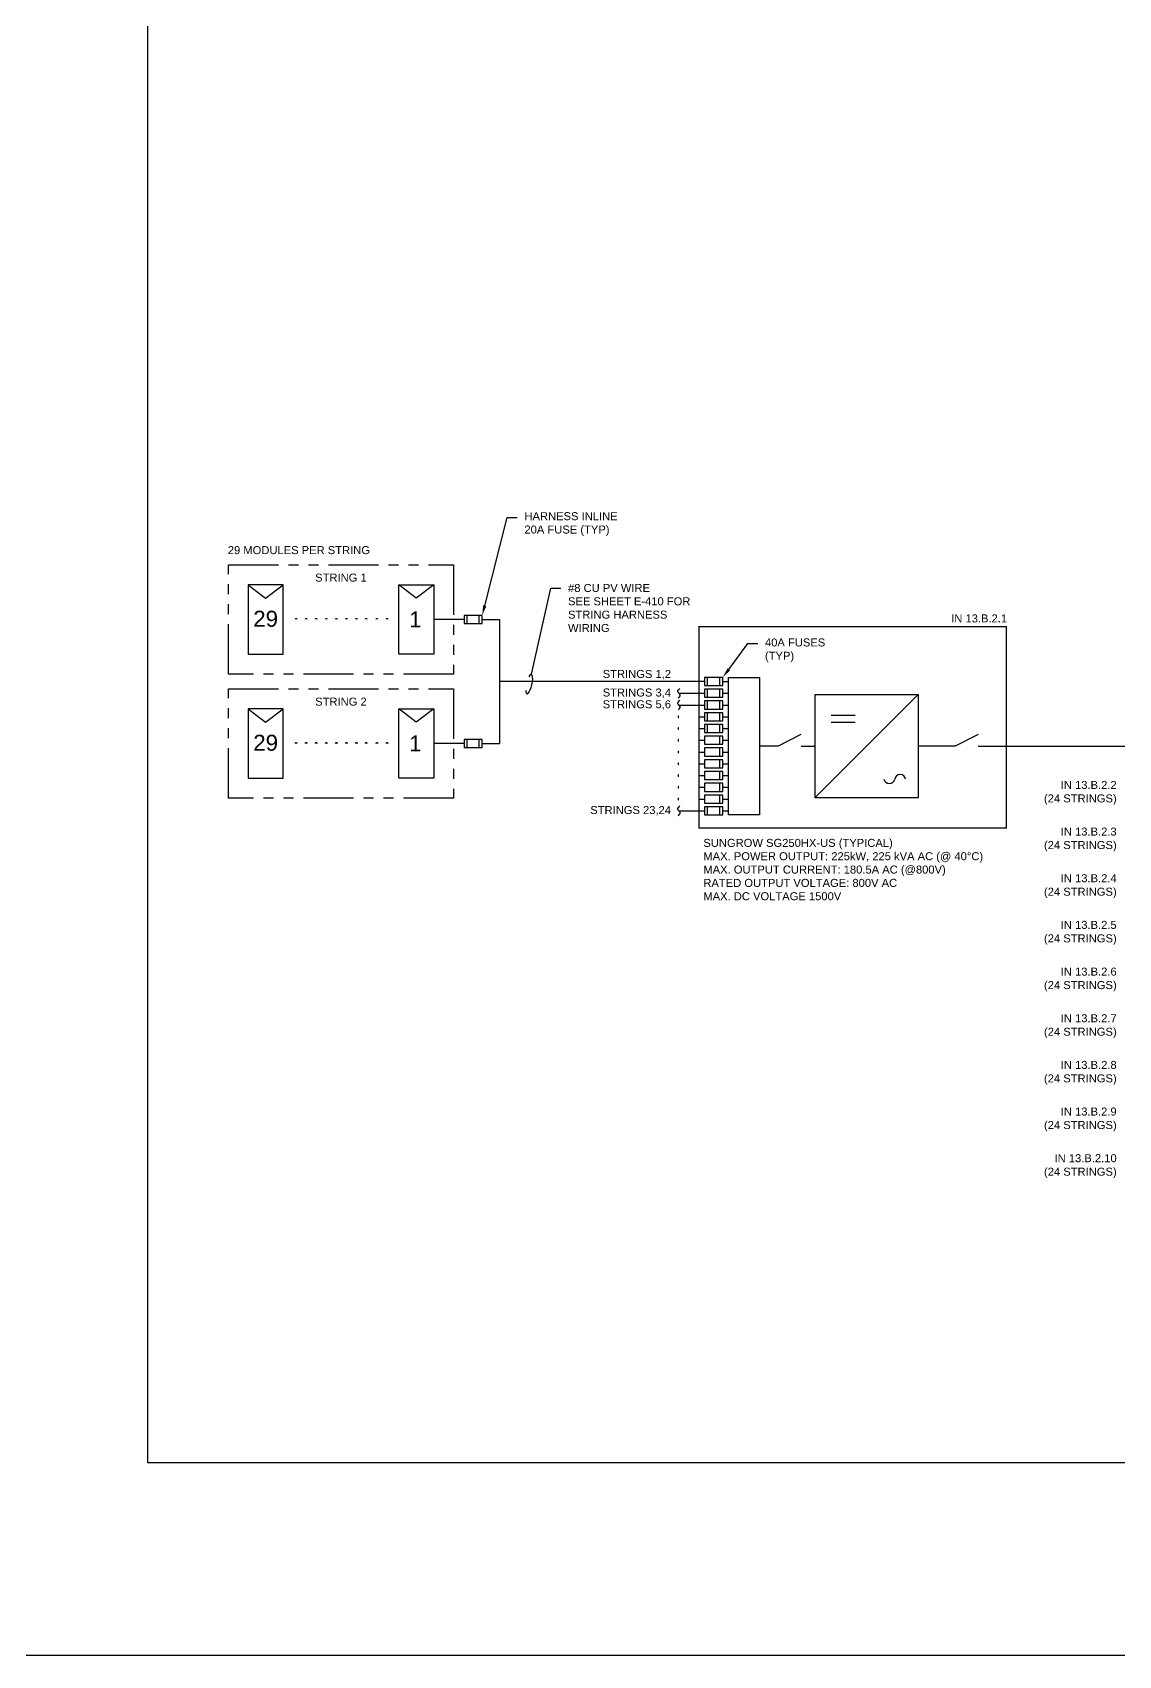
# Model space of a CAD drawing. Header units: feet. Extents: x 0 to 267, y -9 to 249.
# Drawn here: x 60.52 to 74.09, y 63.52 to 83.8 of the extents above; entities that cross this region are included whole.
import ezdxf
from ezdxf import colors
from ezdxf.entities.mleader import LeaderData, LeaderLine
from ezdxf.math import Vec2, Vec3

# ---------------------------------------------------------------- set-up
doc = ezdxf.new("R2010")
doc.units = ezdxf.units.FT
doc.header["$MEASUREMENT"] = 0
doc.linetypes.add('PHANTOM2', pattern=[1.25, 0.625, -0.125, 0.125, -0.125, 0.125, -0.125])
for name, color, linetype in [('E-1LIN', 4, 'Continuous'), ('E-1LIN-DC-MOD', 170, 'Continuous'), ('E-1LIN-EQPM-ENCL', 8, 'PHANTOM2'), ('E-1LIN-FUSE', 170, 'Continuous'), ('E-TEXT', 7, 'Continuous'), ('G-ANNO-TEXT', 1, 'Continuous')]:
    doc.layers.add(name, color=color, linetype=linetype)
doc.layers.add('G-NPLT', color=67, linetype='Continuous', plot=False)
doc.styles.add('NEI-A', font='arial.ttf')

# ---------------------------------------------------------------- blocks, each defined once
blk = doc.blocks.new('Equipment Callout Arrowhead')
at = {"color": 0}
blk.add_ellipse((0, 0), major_axis=(0.99, 0), ratio=0.28679, start_param=-0.799881, end_param=3.941473, dxfattribs=at)

msp = doc.modelspace()

# ---------------------------------------------------------------- linework, layer by layer
at = {"layer": 'E-1LIN'}
for points in [[(65.908, 76.464), (65.532, 76.464)], [(66.136, 76.464), (66.35, 76.464)], [(66.35, 76.464), (66.35, 74.914)], [(68.914, 75.689), (66.35, 75.689)], [(69.142, 75.689), (69.212, 75.689)], [(68.593, 75.542), (68.914, 75.542)], [(69.142, 75.542), (69.212, 75.542)], [(71.585, 75.525), (70.294, 74.236)], [(68.593, 75.395), (68.914, 75.395)], [(69.142, 75.395), (69.212, 75.395)], [(70.496, 75.267), (70.796, 75.267)], [(68.845, 75.248), (68.914, 75.248)], [(68.845, 75.101), (68.914, 75.101)], [(69.142, 75.248), (69.212, 75.248)], [(69.142, 75.101), (69.212, 75.101)], [(70.496, 75.179), (70.796, 75.179)], [(65.908, 74.914), (65.532, 74.914)], [(66.136, 74.914), (66.35, 74.914)], [(68.845, 74.954), (68.914, 74.954)], [(69.142, 74.954), (69.212, 74.954)], [(70.117, 75.025), (69.833, 74.881), (69.601, 74.881)], [(70.12, 74.881), (70.295, 74.881)], [(72.332, 75.025), (72.047, 74.881), (71.584, 74.881)], [(72.334, 74.88), (75.273, 74.88)], [(68.845, 74.807), (68.914, 74.807)], [(68.845, 74.661), (68.914, 74.661)], [(69.142, 74.807), (69.212, 74.807)], [(69.142, 74.661), (69.212, 74.661)], [(68.845, 74.514), (68.914, 74.514)], [(69.142, 74.514), (69.212, 74.514)], [(68.845, 74.367), (68.914, 74.367)], [(69.142, 74.367), (69.212, 74.367)], [(68.593, 74.073), (68.914, 74.073)], [(68.845, 74.22), (68.914, 74.22)], [(69.142, 74.22), (69.212, 74.22)], [(69.142, 74.073), (69.212, 74.073)]]:
    msp.add_lwpolyline(points, dxfattribs=at)
for points in [[(69.213, 75.74), (69.601, 75.74), (69.601, 74.022), (69.213, 74.022)], [(70.295, 75.525), (71.584, 75.525), (71.584, 74.236), (70.295, 74.236)]]:
    msp.add_lwpolyline(points, close=True, dxfattribs=at)
at = {"layer": 'E-1LIN', "transparency": 33554687, "const_width": 0.0193}
for points in [[(68.595, 75.239, -1), (68.595, 75.258, -1)], [(68.595, 75.092, -1), (68.595, 75.111, -1)], [(68.595, 74.945, -1), (68.595, 74.964, -1)], [(68.595, 74.798, -1), (68.595, 74.817, -1)], [(68.595, 74.651, -1), (68.595, 74.67, -1)], [(68.595, 74.504, -1), (68.595, 74.523, -1)], [(68.595, 74.357, -1), (68.595, 74.376, -1)], [(68.595, 74.21, -1), (68.595, 74.229, -1)]]:
    msp.add_lwpolyline(points, format="xyb", dxfattribs=at)
at = {"layer": 'E-1LIN'}
for centre, start, end in [((71.222, 74.483), 190.5662, 349.4338), ((71.358, 74.457), 10.5662, 169.4338)]:
    msp.add_arc(centre, 0.0694, start, end, dxfattribs=at)
at = {"layer": 'E-1LIN', "start_tangent": (0.889861, 0.85957), "end_tangent": (0.954311, 0.827045)}
for points in [[(68.585, 75.48), (68.609, 75.52), (68.578, 75.562), (68.607, 75.603)], [(68.585, 75.333), (68.609, 75.373), (68.578, 75.415), (68.607, 75.456)], [(68.584, 74.011), (68.609, 74.051), (68.578, 74.093), (68.607, 74.133)]]:
    msp.add_spline(points, degree=3, dxfattribs=at)
at = {"layer": 'E-1LIN-DC-MOD'}
for p, q in [((63.209, 76.899), (63.429, 76.729)), ((63.429, 76.729), (63.649, 76.899)), ((65.312, 76.729), (65.092, 76.899)), ((65.532, 76.899), (65.312, 76.729)), ((63.209, 75.349), (63.429, 75.179)), ((63.429, 75.179), (63.649, 75.349)), ((65.312, 75.179), (65.092, 75.349)), ((65.532, 75.349), (65.312, 75.179))]:
    msp.add_line(p, q, dxfattribs=at)
at = {"layer": 'E-1LIN-DC-MOD', "flags": 128}
for points in [[(63.209, 76.899), (63.209, 76.029), (63.649, 76.029), (63.649, 76.899)], [(65.532, 76.899), (65.532, 76.029), (65.092, 76.029), (65.092, 76.899)], [(63.209, 75.349), (63.209, 74.479), (63.649, 74.479), (63.649, 75.349)], [(65.532, 75.349), (65.532, 74.479), (65.092, 74.479), (65.092, 75.349)]]:
    msp.add_lwpolyline(points, close=True, dxfattribs=at)
at = {"layer": 'E-1LIN-DC-MOD'}
for points in [[(63.8, 76.464, 0.0193, 0.0193, -1), (63.819, 76.464, 0, 0, 0)], [(63.926, 76.464, 0.0193, 0.0193, -1), (63.945, 76.464, 0, 0, 0)], [(64.052, 76.464, 0.0193, 0.0193, -1), (64.071, 76.464, 0, 0, 0)], [(64.178, 76.464, 0.0193, 0.0193, -1), (64.197, 76.464, 0, 0, 0)], [(64.303, 76.464, 0.0193, 0.0193, -1), (64.323, 76.464, 0, 0, 0)], [(64.429, 76.464, 0.0193, 0.0193, -1), (64.449, 76.464, 0, 0, 0)], [(63.8, 74.914, 0.0193, 0.0193, -1), (63.819, 74.914, 0, 0, 0)], [(63.926, 74.914, 0.0193, 0.0193, -1), (63.945, 74.914, 0, 0, 0)], [(64.052, 74.914, 0.0193, 0.0193, -1), (64.071, 74.914, 0, 0, 0)], [(64.178, 74.914, 0.0193, 0.0193, -1), (64.197, 74.914, 0, 0, 0)], [(64.303, 74.914, 0.0193, 0.0193, -1), (64.323, 74.914, 0, 0, 0)], [(64.429, 74.914, 0.0193, 0.0193, -1), (64.449, 74.914, 0, 0, 0)]]:
    msp.add_lwpolyline(points, format="xyseb", dxfattribs=at)
at = {"layer": 'E-1LIN-DC-MOD', "transparency": 33554687}
for points in [[(64.555, 76.464, 0.0193, 0.0193, -1), (64.574, 76.464, 0, 0, 0)], [(64.675, 76.464, 0.0193, 0.0193, -1), (64.695, 76.464, 0, 0, 0)], [(64.811, 76.464, 0.0193, 0.0193, -1), (64.83, 76.464, 0, 0, 0)], [(64.937, 76.464, 0.0193, 0.0193, -1), (64.956, 76.464, 0, 0, 0)], [(64.555, 74.914, 0.0193, 0.0193, -1), (64.574, 74.914, 0, 0, 0)], [(64.675, 74.914, 0.0193, 0.0193, -1), (64.695, 74.914, 0, 0, 0)], [(64.811, 74.914, 0.0193, 0.0193, -1), (64.83, 74.914, 0, 0, 0)], [(64.937, 74.914, 0.0193, 0.0193, -1), (64.956, 74.914, 0, 0, 0)]]:
    msp.add_lwpolyline(points, format="xyseb", dxfattribs=at)
at = {"layer": 'E-1LIN-EQPM-ENCL'}
for points in [[(62.964, 77.149), (65.777, 77.149), (65.777, 75.779), (62.964, 75.779)], [(62.964, 75.599), (65.777, 75.599), (65.777, 74.229), (62.964, 74.229)]]:
    msp.add_lwpolyline(points, close=True, dxfattribs=at)
at = {"layer": 'E-1LIN-EQPM-ENCL', "const_width": 0.0156}
msp.add_lwpolyline([(68.845, 76.374), (72.686, 76.374), (72.686, 73.858), (68.845, 73.858)], close=True, dxfattribs=at)
at = {"layer": 'E-1LIN-FUSE'}
for points in [[(66.136, 76.413), (66.136, 76.515), (65.908, 76.515), (65.908, 76.413)], [(69.142, 75.638), (69.142, 75.74), (68.914, 75.74), (68.914, 75.638)], [(69.142, 75.492), (69.142, 75.593), (68.914, 75.593), (68.914, 75.492)], [(69.142, 75.345), (69.142, 75.446), (68.914, 75.446), (68.914, 75.345)], [(69.142, 75.198), (69.142, 75.299), (68.914, 75.299), (68.914, 75.198)], [(69.142, 75.051), (69.142, 75.152), (68.914, 75.152), (68.914, 75.051)], [(66.136, 74.864), (66.136, 74.965), (65.908, 74.965), (65.908, 74.864)], [(69.142, 74.904), (69.142, 75.005), (68.914, 75.005), (68.914, 74.904)], [(69.142, 74.757), (69.142, 74.858), (68.914, 74.858), (68.914, 74.757)], [(69.142, 74.61), (69.142, 74.711), (68.914, 74.711), (68.914, 74.61)], [(69.142, 74.463), (69.142, 74.564), (68.914, 74.564), (68.914, 74.463)], [(69.142, 74.316), (69.142, 74.417), (68.914, 74.417), (68.914, 74.316)], [(69.142, 74.169), (69.142, 74.27), (68.914, 74.27), (68.914, 74.169)], [(69.142, 74.022), (69.142, 74.123), (68.914, 74.123), (68.914, 74.022)]]:
    msp.add_lwpolyline(points, close=True, dxfattribs=at)
for points in [[(65.946, 76.413), (65.946, 76.515)], [(66.098, 76.413), (66.098, 76.515)], [(68.952, 75.638), (68.952, 75.74)], [(69.104, 75.638), (69.104, 75.74)], [(68.952, 75.492), (68.952, 75.593)], [(69.104, 75.492), (69.104, 75.593)], [(68.952, 75.345), (68.952, 75.446)], [(68.952, 75.198), (68.952, 75.299)], [(69.104, 75.345), (69.104, 75.446)], [(69.104, 75.198), (69.104, 75.299)], [(68.952, 75.051), (68.952, 75.152)], [(69.104, 75.051), (69.104, 75.152)], [(65.946, 74.864), (65.946, 74.965)], [(66.098, 74.864), (66.098, 74.965)], [(69.104, 74.904), (69.104, 75.005)], [(69.104, 74.757), (69.104, 74.858)], [(69.104, 74.61), (69.104, 74.711)], [(69.104, 74.463), (69.104, 74.564)], [(69.104, 74.316), (69.104, 74.417)], [(69.104, 74.169), (69.104, 74.27)], [(68.952, 74.022), (68.952, 74.123)], [(69.104, 74.022), (69.104, 74.123)]]:
    msp.add_lwpolyline(points, dxfattribs=at)
at = {"layer": 'E-TEXT'}
msp.add_lwpolyline([(177.224, 63.516), (17.542, 63.516), (17.542, 99.866)], dxfattribs=at)
at = {"layer": 'G-NPLT'}
msp.add_lwpolyline([(61.956, 89.194), (94.732, 89.194), (94.732, 65.923), (61.956, 65.923)], close=True, dxfattribs=at)

# ---------------------------------------------------------------- texts
at = {"layer": 'G-ANNO-TEXT', "style": 'NEI-A'}
for s, width, insert, char_height, attachment_point in [('29 MODULES PER STRING', 2.0832, (62.956, 77.381), 0.1, 1), ('29', 0.05803, (63.429, 76.472), 0.2, 5), ('1', 0.16437, (65.3, 76.465), 0.2, 5), ('STRINGS 1,2', 0.99968, (68.495, 75.774), 0.1, 6), ('STRINGS 3,4', 0.99968, (68.495, 75.542), 0.1, 6), ('STRINGS 5,6', 0.99968, (68.495, 75.395), 0.1, 6), ('29', 0.05803, (63.429, 74.922), 0.2, 5), ('1', 0.16437, (65.3, 74.915), 0.2, 5), ('STRINGS 23,24', 0.99968, (68.495, 74.073), 0.1, 6), ('SUNGROW SG250HX-US (TYPICAL)\\PMAX. POWER OUTPUT: 225kW, 225 kVA AC (@ 40%%DC)\\PMAX. OUTPUT CURRENT: 180.5A AC (@800V)\\PRATED OUTPUT VOLTAGE: 800V AC\\PMAX. DC VOLTAGE 1500V', 3.82114, (68.899, 73.722), 0.1, 1)]:
    msp.add_mtext_dynamic_manual_height_columns(s, width=width, gutter_width=0.469, heights=[0], dxfattribs=dict(at, insert=insert, char_height=char_height, attachment_point=attachment_point))
at = {"layer": 'G-ANNO-TEXT', "char_height": 0.1, "width": 2.11644, "attachment_point": 8, "style": 'NEI-A'}
for s, insert in [('STRING 1', (64.37, 76.936)), ('STRING 2', (64.37, 75.386))]:
    msp.add_mtext(s, dxfattribs=dict(at, insert=insert))
at = {"layer": 'G-ANNO-TEXT', "char_height": 0.1, "width": 1.20815, "line_spacing_factor": 1.010232, "style": 'NEI-A'}
for s, insert, attachment_point in [('\\pxqr;IN 13.B.2.1', (72.695, 76.426), 9), ('\\pxqr;IN 13.B.2.2\\P(24 STRINGS)', (74.064, 74.297), 6), ('\\pxqr;IN 13.B.2.3\\P(24 STRINGS)', (74.064, 73.714), 6), ('\\pxqr;IN 13.B.2.4\\P(24 STRINGS)', (74.064, 73.131), 6), ('\\pxqr;IN 13.B.2.5\\P(24 STRINGS)', (74.064, 72.548), 6), ('\\pxqr;IN 13.B.2.6\\P(24 STRINGS)', (74.064, 71.964), 6), ('\\pxqr;IN 13.B.2.7\\P(24 STRINGS)', (74.064, 71.381), 6), ('\\pxqr;IN 13.B.2.8\\P(24 STRINGS)', (74.064, 70.798), 6), ('\\pxqr;IN 13.B.2.9\\P(24 STRINGS)', (74.064, 70.215), 6), ('\\pxqr;IN 13.B.2.10\\P(24 STRINGS)', (74.064, 69.632), 6)]:
    msp.add_mtext(s, dxfattribs=dict(at, insert=insert, attachment_point=attachment_point))

# ---------------------------------------------------------------- leaders
at = {"layer": 'G-ANNO-TEXT'}
ml = msp.add_multileader_mtext('Standard', dxfattribs=at)
ml.set_content('HARNESS INLINE 20A FUSE (TYP)', color=256, style='NEI-A')
ml.set_leader_properties()
ml.build(insert=Vec2(0, 0))
ml.multileader.update_dxf_attribs({"dogleg_length": 0.125, "arrow_head_size": 0.125})
ctx = ml.context
ctx.base_point, ctx.char_height, ctx.arrow_head_size, ctx.landing_gap_size, ctx.plane_origin = Vec3(66.573, 77.74), 0.1, 0.125, 0.09, Vec3(55.737, 75.671)
notes = []
notes.append((ctx, [(0, (1, 1, 0), (66.448, 77.74), (1, 0), 0.125, [(0, [(66.136, 76.515)], 0, [])])]))
ctx.mtext.insert, ctx.mtext.width, ctx.mtext.flow_direction = Vec3(66.663, 77.805), 1.26579, 5
ml = msp.add_multileader_mtext('Standard', dxfattribs=at)
ml.set_content('\\A1;#8 CU PV WIRE \\PSEE SHEET E-410 FOR STRING HARNESS WIRING', color=256, style='NEI-A')
ml.set_leader_properties()
ml.set_arrow_properties(name='Equipment Callout Arrowhead')
ml.build(insert=Vec2(0, 0))
ml.multileader.update_dxf_attribs({"dogleg_length": 0.125, "arrow_head_size": 0.125})
ctx = ml.context
ctx.base_point, ctx.char_height, ctx.arrow_head_size, ctx.landing_gap_size, ctx.plane_origin = Vec3(67.118, 76.857), 0.1, 0.125, 0.09, Vec3(57.341, 76.378)
notes.append((ctx, [(0, (1, 1, 0), (66.993, 76.857), (1, 0), 0.125, [(0, [(66.723, 75.657)], 0, [])])]))
ctx.mtext.insert, ctx.mtext.width, ctx.mtext.flow_direction = Vec3(67.208, 76.908), 1.55828, 5
ml = msp.add_multileader_mtext('Standard', dxfattribs=at)
ml.set_content('40A FUSES (TYP)', color=256, style='NEI-A')
ml.set_leader_properties()
ml.build(insert=Vec2(0, 0))
ml.multileader.update_dxf_attribs({"dogleg_length": 0.125, "arrow_head_size": 0.125})
ctx = ml.context
ctx.base_point, ctx.char_height, ctx.arrow_head_size, ctx.landing_gap_size, ctx.plane_origin = Vec3(69.579, 76.162), 0.1, 0.125, 0.09, Vec3(58.495, 74.896)
notes.append((ctx, [(0, (1, 1, 0), (69.454, 76.162), (1, 0), 0.125, [(0, [(69.142, 75.74)], 0, [])])]))
ctx.mtext.insert, ctx.mtext.width, ctx.mtext.flow_direction = Vec3(69.669, 76.227), 0.84409, 5
for ctx, leaders in notes:
    for number, flags, end, landing, length, lines in leaders:
        leader = LeaderData()
        leader.index, (leader.has_last_leader_line, leader.has_dogleg_vector, leader.attachment_direction) = number, flags
        leader.last_leader_point, leader.dogleg_vector, leader.dogleg_length = Vec3(end), Vec3(landing), length
        for number, points, colour, breaks in lines:
            line = LeaderLine()
            line.index, line.vertices, line.color, line.breaks = number, Vec3.list(points), colors.encode_raw_color(colour), breaks
            leader.lines.append(line)
        ctx.leaders.append(leader)

doc.saveas('drawing.dxf')
